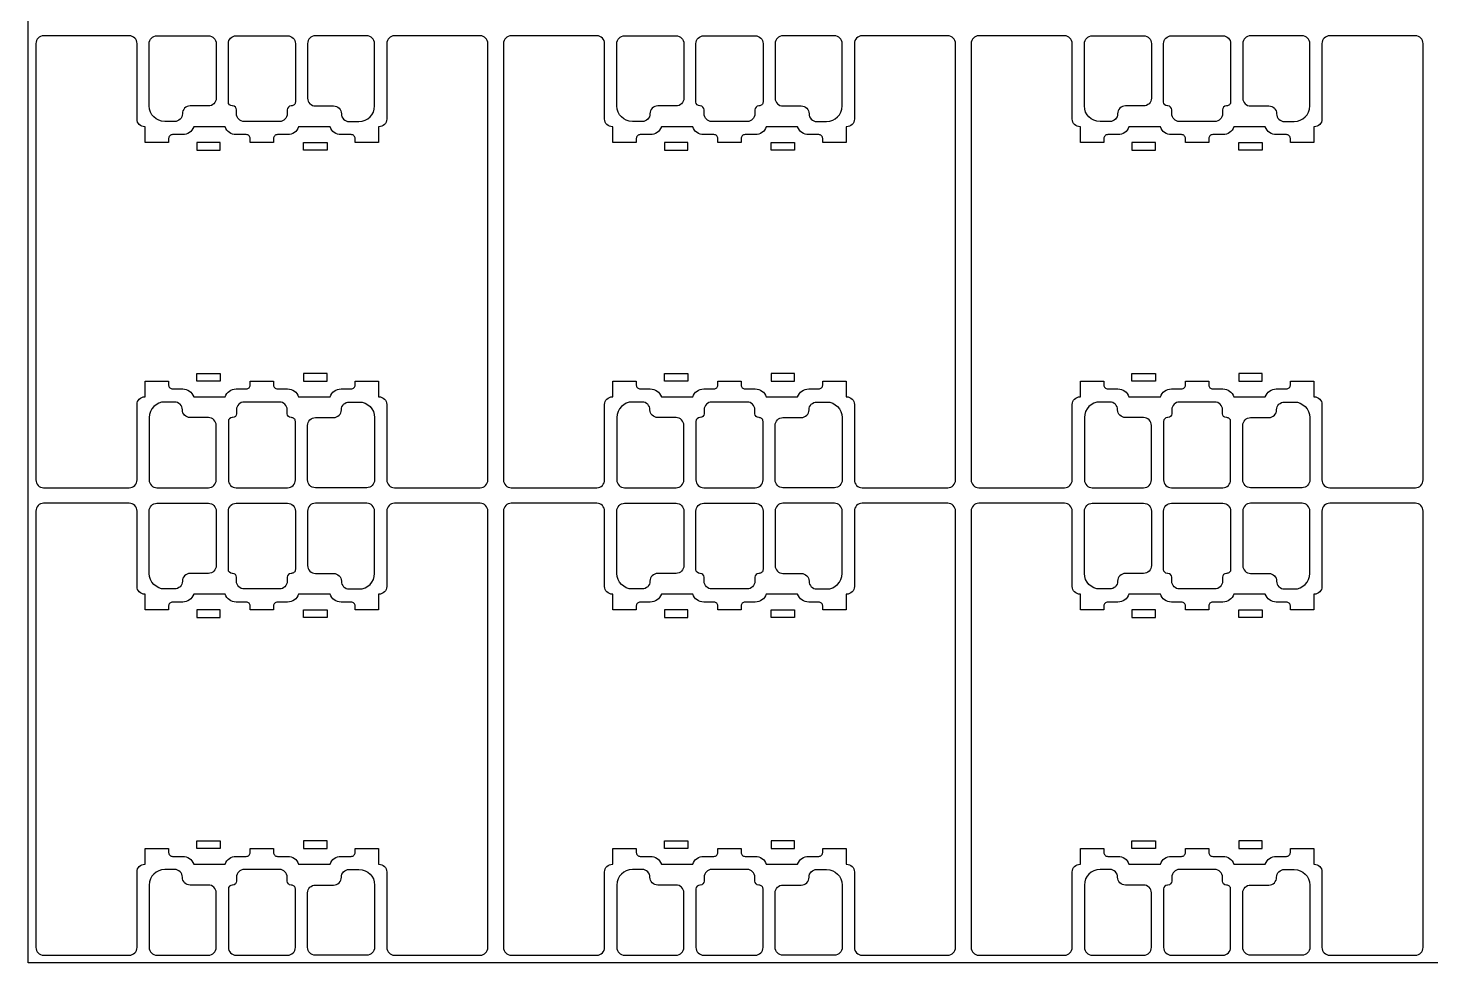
# Model space of a CAD drawing. Header units: millimetres. Extents: x -75 to 82, y -75 to 75.
# Drawn here: x -75 to 15, y -75 to -15 of the extents above; entities that cross this region are included whole.
import ezdxf

# ---------------------------------------------------------------- set-up
doc = ezdxf.new("R2010")
doc.units = ezdxf.units.MM
doc.layers.add('tc_etch_chemical', color=1, linetype='Continuous')

msp = doc.modelspace()

# ---------------------------------------------------------------- linework, layer by layer
msp.add_lwpolyline([(-75, -74.99999999999818), (-75, 74.99999999999724), (75, 74.99999999999724), (75, -74.99999999999818)], close=True)
at = {"layer": 'tc_etch_chemical'}
for points in [[(-74.50000000000001, -43.99999999999908, 0.4142135623730951), (-74.00000000000001, -44.49999999999908), (-68.5100000000013, -44.49999999999909, 0.4142135623730951), (-68.0100000000013, -43.99999999999909), (-68.0100000000013, -39.16114427146906, -0.4142135623730951), (-67.5100000000013, -38.66114427146906), (-67.47999798771504, -38.66114427146906), (-67.47999798771502, -37.66114427146906), (-65.97999798771502, -37.66114427146906), (-65.97999798771502, -37.91114427146906, 0.414213982832939), (-65.72999740510835, -38.16114427146865), (-65.07999798771807, -38.16114427146668, -0.3178372451974987), (-64.37289120652854, -38.66114427146906), (-62.35710678118649, -38.66114427146906, -0.3178372451974987), (-61.64999999999695, -38.16114427146668), (-61.00000058260667, -38.16114427146865, 0.414213982832939), (-60.75, -37.91114427146906), (-60.75, -37.66114427146906), (-59.25, -37.66114427146906), (-59.24999999999999, -37.91114427139989, 0.4142139828329349), (-58.99999951783315, -38.16114427139949), (-58.350004092271, -38.1611438524873, -0.3178375734001599), (-57.6428966853341, -38.66114427146904), (-55.62710741956881, -38.66114427146906, -0.3178372451974987), (-54.92000063837926, -38.16114427146668), (-54.27000122098898, -38.16114427146865, 0.414213982832939), (-54.02000063838231, -37.91114427146906), (-54.02000063838231, -37.66114427146906), (-52.52000063838231, -37.66114427146906), (-52.52000063838231, -38.66114427146906), (-52.4899999999987, -38.66114427146906, -0.4142135623730949), (-51.9899999999987, -39.16114427146906), (-51.9899999999987, -43.99999999999909, 0.4142135623730951), (-51.4899999999987, -44.49999999999909), (-45.99999999999999, -44.49999999999909, 0.4142135623730951), (-45.49999999999999, -43.99999999999909), (-45.49999999999999, -16, 0.4142135623730951), (-45.99999999999999, -15.5), (-51.4899999999987, -15.5, 0.4142135623730951), (-51.9899999999987, -16), (-51.9899999999987, -20.83885572853003, -0.4142135623730949), (-52.4899999999987, -21.33885572853003), (-52.52000063838231, -21.33885572853003), (-52.52000063838231, -22.33885572853003), (-54.02000063838231, -22.33885572853003), (-54.02000063838231, -22.08885572853003, 0.414213982832939), (-54.27000122098898, -21.83885572853044), (-54.92000063837926, -21.8388557285324, -0.3178372451974987), (-55.62710741956881, -21.33885572853003), (-57.6428966853341, -21.33885572853005, -0.3178375734001599), (-58.350004092271, -21.83885614751179), (-58.99999951783315, -21.83885572859959, 0.4142139828329349), (-59.24999999999999, -22.0888557285992), (-59.25, -22.33885572853003), (-60.75, -22.33885572853003), (-60.75, -22.08885572853003, 0.414213982832939), (-61.00000058260667, -21.83885572853044), (-61.64999999999695, -21.8388557285324, -0.3178372451974987), (-62.35710678118649, -21.33885572853003), (-64.37289120652854, -21.33885572853003, -0.3178372451974987), (-65.07999798771807, -21.8388557285324), (-65.72999740510835, -21.83885572853044, 0.414213982832939), (-65.97999798771502, -22.08885572853003), (-65.97999798771502, -22.33885572853003), (-67.47999798771502, -22.33885572853003), (-67.47999798771504, -21.33885572853003), (-67.5100000000013, -21.33885572853003, -0.4142135623730951), (-68.0100000000013, -20.83885572853003), (-68.0100000000013, -16, 0.4142135623730951), (-68.5100000000013, -15.5), (-74.00000000000001, -15.50000000000001, 0.4142135623730951), (-74.50000000000001, -16.00000000000001)], [(-67.2299984838377, -16.00000000000001, -0.4142135623730988), (-66.7299984838377, -15.50000000000001), (-63.43000151616109, -15.50000000000001, -0.4142132755835279), (-62.93000151616133, -15.99999951041954), (-62.92999808909808, -19.49999951041954, -0.4142138491627201), (-63.42999808909784, -20.00000000000001), (-64.6009021954575, -20.00000000000001, 0.414213562373095), (-65.1009021954575, -20.50000000000001, -0.414213562373095), (-65.6009021954575, -21.00000000000001), (-66.22999848383766, -21.00000000000001, -0.4142135623730914), (-67.22999848383766, -20.00000000000002)], [(-61.87909579225754, -20.00000000000001), (-61.89999848383732, -20.00000000000001, -0.4142135623730916), (-62.14999848383732, -19.75000000000001), (-62.14999848383736, -16.00000000000002, -0.4142135623730988), (-61.64999848383736, -15.50000000000001), (-58.35000151616075, -15.50000000000001, -0.4142132755835279), (-57.85000151616098, -15.99999951041955), (-57.84999784430726, -19.74999975520977, -0.4142138491627204), (-58.09999784430714, -20.00000000000001), (-58.12090783022484, -20.00000000000001, 0.4142135623730942), (-58.37090783022484, -20.25000000000001), (-58.37090783022484, -20.50000000000001, -0.414213562373095), (-58.87090783022484, -21.00000000000001), (-61.12909579225754, -21.00000000000001, -0.414213562373095), (-61.62909579225754, -20.50000000000001), (-61.62909579225754, -20.25000000000001, 0.414213562373095)], [(-52.77000151616229, -16.00000000000002, 0.4142135623730988), (-53.27000151616229, -15.50000000000001), (-56.56999848383891, -15.50000000000001, 0.4142132755835279), (-57.06999848383867, -15.99999951041955), (-57.07000191090192, -19.49999951041955, 0.4142138491627201), (-56.57000191090216, -20.00000000000001), (-55.39909780454251, -20.00000000000001, -0.414213562373095), (-54.89909780454251, -20.50000000000001, 0.414213562373095), (-54.39909780454251, -21.00000000000001), (-53.77000151616234, -21.00000000000001, 0.4142135623730914), (-52.77000151616234, -20.00000000000002)], [(-44.50000000000001, -43.99999999999909, 0.4142135623730951), (-44.00000000000001, -44.49999999999909), (-38.5100000000013, -44.49999999999909, 0.4142135623730951), (-38.0100000000013, -43.99999999999909), (-38.0100000000013, -39.16114427146906, -0.4142135623730951), (-37.5100000000013, -38.66114427146906), (-37.47999798771504, -38.66114427146906), (-37.47999798771503, -37.66114427146906), (-35.97999798771503, -37.66114427146906), (-35.97999798771503, -37.91114427146906, 0.414213982832939), (-35.72999740510835, -38.16114427146865), (-35.07999798771807, -38.16114427146669, -0.3178372451974987), (-34.37289120652854, -38.66114427146906), (-32.35710678118649, -38.66114427146906, -0.3178372451974987), (-31.64999999999695, -38.16114427146669), (-31.00000058260667, -38.16114427146865, 0.414213982832939), (-30.75, -37.91114427146906), (-30.75, -37.66114427146906), (-29.25, -37.66114427146906), (-29.24999999999999, -37.91114427139989, 0.4142139828329349), (-28.99999951783315, -38.1611442713995), (-28.350004092271, -38.16114385248731, -0.3178375734001599), (-27.6428966853341, -38.66114427146905), (-25.62710741956881, -38.66114427146906, -0.3178372451974987), (-24.92000063837926, -38.16114427146669), (-24.27000122098898, -38.16114427146865, 0.414213982832939), (-24.02000063838231, -37.91114427146906), (-24.02000063838231, -37.66114427146906), (-22.52000063838231, -37.66114427146906), (-22.52000063838231, -38.66114427146906), (-22.4899999999987, -38.66114427146906, -0.4142135623730949), (-21.9899999999987, -39.16114427146906), (-21.9899999999987, -43.99999999999909, 0.4142135623730951), (-21.4899999999987, -44.49999999999909), (-15.99999999999999, -44.49999999999909, 0.4142135623730951), (-15.49999999999999, -43.99999999999909), (-15.49999999999999, -16.00000000000001, 0.4142135623730951), (-15.99999999999999, -15.50000000000001), (-21.4899999999987, -15.50000000000001, 0.4142135623730951), (-21.9899999999987, -16.00000000000001), (-21.9899999999987, -20.83885572853003, -0.4142135623730949), (-22.4899999999987, -21.33885572853003), (-22.52000063838231, -21.33885572853003), (-22.52000063838231, -22.33885572853003), (-24.02000063838231, -22.33885572853003), (-24.02000063838231, -22.08885572853003, 0.414213982832939), (-24.27000122098898, -21.83885572853044), (-24.92000063837926, -21.8388557285324, -0.3178372451974987), (-25.62710741956881, -21.33885572853003), (-27.6428966853341, -21.33885572853005, -0.3178375734001599), (-28.350004092271, -21.83885614751179), (-28.99999951783315, -21.83885572859959, 0.4142139828329349), (-29.24999999999999, -22.0888557285992), (-29.25, -22.33885572853003), (-30.75, -22.33885572853003), (-30.75, -22.08885572853003, 0.414213982832939), (-31.00000058260667, -21.83885572853044), (-31.64999999999695, -21.8388557285324, -0.3178372451974987), (-32.35710678118649, -21.33885572853003), (-34.37289120652854, -21.33885572853003, -0.3178372451974987), (-35.07999798771807, -21.8388557285324), (-35.72999740510835, -21.83885572853044, 0.414213982832939), (-35.97999798771503, -22.08885572853003), (-35.97999798771503, -22.33885572853003), (-37.47999798771503, -22.33885572853003), (-37.47999798771504, -21.33885572853003), (-37.5100000000013, -21.33885572853003, -0.4142135623730951), (-38.0100000000013, -20.83885572853003), (-38.0100000000013, -16.00000000000001, 0.4142135623730951), (-38.5100000000013, -15.50000000000001), (-44.00000000000001, -15.50000000000001, 0.4142135623730951), (-44.50000000000001, -16.00000000000001)], [(-37.22999848383771, -16.00000000000001, -0.4142135623730988), (-36.72999848383771, -15.50000000000001), (-33.43000151616109, -15.50000000000001, -0.4142132755835279), (-32.93000151616133, -15.99999951041955), (-32.92999808909808, -19.49999951041954, -0.4142138491627201), (-33.42999808909784, -20.00000000000001), (-34.60090219545749, -20.00000000000001, 0.414213562373095), (-35.10090219545749, -20.50000000000001, -0.414213562373095), (-35.60090219545749, -21.00000000000001), (-36.22999848383766, -21.00000000000001, -0.4142135623730914), (-37.22999848383766, -20.00000000000002)], [(-31.87909579225754, -20.00000000000001), (-31.89999848383732, -20.00000000000001, -0.4142135623730916), (-32.14999848383732, -19.75000000000001), (-32.14999848383736, -16.00000000000002, -0.4142135623730988), (-31.64999848383736, -15.50000000000001), (-28.35000151616075, -15.50000000000001, -0.4142132755835279), (-27.85000151616098, -15.99999951041955), (-27.84999784430726, -19.74999975520977, -0.4142138491627204), (-28.09999784430714, -20.00000000000001), (-28.12090783022484, -20.00000000000001, 0.4142135623730942), (-28.37090783022484, -20.25000000000001), (-28.37090783022484, -20.50000000000001, -0.414213562373095), (-28.87090783022484, -21.00000000000001), (-31.12909579225754, -21.00000000000001, -0.414213562373095), (-31.62909579225754, -20.50000000000001), (-31.62909579225754, -20.25000000000001, 0.414213562373095)], [(-22.77000151616229, -16.00000000000002, 0.4142135623730988), (-23.27000151616229, -15.50000000000001), (-26.56999848383891, -15.50000000000001, 0.4142132755835279), (-27.06999848383867, -15.99999951041955), (-27.07000191090192, -19.49999951041955, 0.4142138491627201), (-26.57000191090216, -20.00000000000001), (-25.39909780454251, -20.00000000000001, -0.414213562373095), (-24.89909780454251, -20.50000000000001, 0.414213562373095), (-24.39909780454251, -21.00000000000001), (-23.77000151616234, -21.00000000000001, 0.4142135623730914), (-22.77000151616234, -20.00000000000002)], [(-14.50000000000001, -43.99999999999908, 0.4142135623730951), (-14.00000000000001, -44.49999999999908), (-8.510000000001298, -44.49999999999909, 0.4142135623730951), (-8.010000000001298, -43.99999999999909), (-8.010000000001298, -39.16114427146906, -0.4142135623730951), (-7.510000000001298, -38.66114427146906), (-7.479997987715038, -38.66114427146906), (-7.479997987715024, -37.66114427146906), (-5.979997987715024, -37.66114427146906), (-5.979997987715024, -37.91114427146906, 0.414213982832939), (-5.72999740510835, -38.16114427146865), (-5.079997987718073, -38.16114427146668, -0.3178372451974987), (-4.372891206528536, -38.66114427146906), (-2.357106781186488, -38.66114427146906, -0.3178372451974987), (-1.64999999999695, -38.16114427146668), (-1.000000582606674, -38.16114427146865, 0.414213982832939), (-0.75, -37.91114427146906), (-0.75, -37.66114427146906), (0.75, -37.66114427146906), (0.7500000000000142, -37.91114427139989, 0.4142139828329349), (1.000000482166854, -38.16114427139949), (1.649995907728993, -38.1611438524873, -0.3178375734001599), (2.357103314665892, -38.66114427146904), (4.372892580431198, -38.66114427146906, -0.3178372451974987), (5.079999361620736, -38.16114427146668), (5.729998779011026, -38.16114427146865, 0.414213982832939), (5.979999361617686, -37.91114427146906), (5.979999361617686, -37.66114427146906), (7.479999361617686, -37.66114427146906), (7.479999361617686, -38.66114427146906), (7.510000000001298, -38.66114427146906, -0.4142135623730949), (8.010000000001298, -39.16114427146906), (8.010000000001298, -43.99999999999909, 0.4142135623730951), (8.510000000001298, -44.49999999999909), (14.00000000000001, -44.49999999999909, 0.4142135623730951), (14.50000000000001, -43.99999999999909), (14.50000000000001, -16, 0.4142135623730951), (14.00000000000001, -15.5), (8.510000000001298, -15.5, 0.4142135623730951), (8.010000000001298, -16), (8.010000000001298, -20.83885572853004, -0.4142135623730949), (7.510000000001298, -21.33885572853004), (7.479999361617686, -21.33885572853004), (7.479999361617686, -22.33885572853004), (5.979999361617686, -22.33885572853004), (5.979999361617686, -22.08885572853004, 0.414213982832939), (5.729998779011026, -21.83885572853044), (5.079999361620736, -21.8388557285324, -0.3178372451974987), (4.372892580431198, -21.33885572853004), (2.357103314665892, -21.33885572853005, -0.3178375734001599), (1.649995907728993, -21.83885614751179), (1.000000482166854, -21.83885572859959, 0.4142139828329349), (0.7500000000000142, -22.0888557285992), (0.75, -22.33885572853004), (-0.75, -22.33885572853004), (-0.75, -22.08885572853004, 0.414213982832939), (-1.000000582606674, -21.83885572853044), (-1.64999999999695, -21.8388557285324, -0.3178372451974987), (-2.357106781186488, -21.33885572853004), (-4.372891206528536, -21.33885572853004, -0.3178372451974987), (-5.079997987718073, -21.8388557285324), (-5.72999740510835, -21.83885572853044, 0.414213982832939), (-5.979997987715024, -22.08885572853004), (-5.979997987715024, -22.33885572853004), (-7.479997987715024, -22.33885572853004), (-7.479997987715038, -21.33885572853004), (-7.510000000001298, -21.33885572853004, -0.4142135623730951), (-8.010000000001298, -20.83885572853004), (-8.010000000001298, -16, 0.4142135623730951), (-8.510000000001298, -15.5), (-14.00000000000001, -15.50000000000001, 0.4142135623730951), (-14.50000000000001, -16.00000000000001)], [(-7.229998483837704, -16.00000000000001, -0.4142135623730988), (-6.729998483837704, -15.50000000000001), (-3.430001516161084, -15.50000000000001, -0.4142132755835279), (-2.930001516161326, -15.99999951041954), (-2.929998089098078, -19.49999951041954, -0.4142138491627201), (-3.429998089097836, -20.00000000000001), (-4.600902195457493, -20.00000000000001, 0.414213562373095), (-5.100902195457493, -20.50000000000001, -0.414213562373095), (-5.600902195457493, -21.00000000000001), (-6.229998483837662, -21.00000000000001, -0.4142135623730914), (-7.229998483837662, -20.00000000000002)], [(-1.879095792257544, -20.00000000000001), (-1.899998483837322, -20.00000000000001, -0.4142135623730916), (-2.149998483837322, -19.75000000000001), (-2.149998483837365, -16.00000000000002, -0.4142135623730988), (-1.649998483837365, -15.50000000000001), (1.649998483839255, -15.50000000000001, -0.4142132755835279), (2.149998483839028, -15.99999951041955), (2.150002155692732, -19.74999975520977, -0.4142138491627204), (1.90000215569286, -20.00000000000001), (1.879092169775163, -20.00000000000001, 0.4142135623730942), (1.629092169775163, -20.25000000000001), (1.629092169775163, -20.50000000000001, -0.414213562373095), (1.129092169775163, -21.00000000000001), (-1.129095792257544, -21.00000000000001, -0.414213562373095), (-1.629095792257544, -20.50000000000001), (-1.629095792257544, -20.25000000000001, 0.414213562373095)], [(7.229998483837704, -16.00000000000002, 0.4142135623730988), (6.729998483837704, -15.50000000000001), (3.430001516161099, -15.50000000000001, 0.4142132755835279), (2.930001516161326, -15.99999951041955), (2.929998089098078, -19.49999951041955, 0.4142138491627201), (3.429998089097836, -20.00000000000001), (4.600902195457493, -20.00000000000001, -0.414213562373095), (5.100902195457493, -20.50000000000001, 0.414213562373095), (5.600902195457493, -21.00000000000001), (6.229998483837662, -21.00000000000001, 0.4142135623730914), (7.229998483837662, -20.00000000000002)], [(-67.2299984838377, -43.99999999999908, 0.4142135623730988), (-66.7299984838377, -44.49999999999908), (-63.43000151616109, -44.49999999999908, 0.4142132755835279), (-62.93000151616133, -44.00000048957955), (-62.92999808909808, -40.50000048957955, 0.4142138491627201), (-63.42999808909784, -39.99999999999908), (-64.6009021954575, -39.99999999999908, -0.414213562373095), (-65.1009021954575, -39.49999999999908, 0.414213562373095), (-65.6009021954575, -38.99999999999908), (-66.22999848383766, -38.99999999999908, 0.4142135623730914), (-67.22999848383766, -39.99999999999908)], [(-61.87909579225754, -39.99999999999908), (-61.89999848383732, -39.99999999999908, 0.4142135623730916), (-62.14999848383732, -40.24999999999908), (-62.14999848383736, -43.99999999999906, 0.4142135623730988), (-61.64999848383736, -44.49999999999908), (-58.35000151616075, -44.49999999999908, 0.4142132755835279), (-57.85000151616098, -44.00000048957955), (-57.84999784430726, -40.25000024478932, 0.4142138491627204), (-58.09999784430714, -39.99999999999908), (-58.12090783022484, -39.99999999999908, -0.4142135623730942), (-58.37090783022484, -39.74999999999908), (-58.37090783022484, -39.49999999999908, 0.414213562373095), (-58.87090783022484, -38.99999999999908), (-61.12909579225754, -38.99999999999908, 0.414213562373095), (-61.62909579225754, -39.49999999999908), (-61.62909579225754, -39.74999999999908, -0.414213562373095)], [(-52.77000151616229, -43.99999999999906, -0.4142135623730988), (-53.27000151616229, -44.49999999999908), (-56.56999848383891, -44.49999999999908, -0.4142132755835279), (-57.06999848383867, -44.00000048957955), (-57.07000191090192, -40.50000048957954, -0.4142138491627201), (-56.57000191090216, -39.99999999999908), (-55.39909780454251, -39.99999999999908, 0.414213562373095), (-54.89909780454251, -39.49999999999908, -0.414213562373095), (-54.39909780454251, -38.99999999999908), (-53.77000151616234, -38.99999999999908, -0.4142135623730914), (-52.77000151616234, -39.99999999999907)], [(-37.22999848383771, -43.99999999999909, 0.4142135623730988), (-36.72999848383771, -44.49999999999909), (-33.43000151616109, -44.49999999999909, 0.4142132755835279), (-32.93000151616133, -44.00000048957955), (-32.92999808909808, -40.50000048957955, 0.4142138491627201), (-33.42999808909784, -39.99999999999908), (-34.60090219545749, -39.99999999999908, -0.414213562373095), (-35.10090219545749, -39.49999999999908, 0.414213562373095), (-35.60090219545749, -38.99999999999908), (-36.22999848383766, -38.99999999999908, 0.4142135623730914), (-37.22999848383766, -39.99999999999907)], [(-31.87909579225754, -39.99999999999908), (-31.89999848383732, -39.99999999999908, 0.4142135623730916), (-32.14999848383732, -40.24999999999908), (-32.14999848383736, -43.99999999999906, 0.4142135623730988), (-31.64999848383736, -44.49999999999909), (-28.35000151616075, -44.49999999999909, 0.4142132755835279), (-27.85000151616098, -44.00000048957955), (-27.84999784430726, -40.25000024478932, 0.4142138491627204), (-28.09999784430714, -39.99999999999908), (-28.12090783022484, -39.99999999999908, -0.4142135623730942), (-28.37090783022484, -39.74999999999908), (-28.37090783022484, -39.49999999999908, 0.414213562373095), (-28.87090783022484, -38.99999999999908), (-31.12909579225754, -38.99999999999908, 0.414213562373095), (-31.62909579225754, -39.49999999999908), (-31.62909579225754, -39.74999999999908, -0.414213562373095)], [(-22.77000151616229, -43.99999999999906, -0.4142135623730988), (-23.27000151616229, -44.49999999999909), (-26.56999848383891, -44.49999999999909, -0.4142132755835279), (-27.06999848383867, -44.00000048957955), (-27.07000191090192, -40.50000048957954, -0.4142138491627201), (-26.57000191090216, -39.99999999999908), (-25.39909780454251, -39.99999999999908, 0.414213562373095), (-24.89909780454251, -39.49999999999908, -0.414213562373095), (-24.39909780454251, -38.99999999999908), (-23.77000151616234, -38.99999999999908, -0.4142135623730914), (-22.77000151616234, -39.99999999999907)], [(-7.229998483837704, -43.99999999999908, 0.4142135623730988), (-6.729998483837704, -44.49999999999908), (-3.430001516161084, -44.49999999999908, 0.4142132755835279), (-2.930001516161326, -44.00000048957955), (-2.929998089098078, -40.50000048957955, 0.4142138491627201), (-3.429998089097836, -39.99999999999908), (-4.600902195457493, -39.99999999999908, -0.414213562373095), (-5.100902195457493, -39.49999999999908, 0.414213562373095), (-5.600902195457493, -38.99999999999908), (-6.229998483837662, -38.99999999999908, 0.4142135623730914), (-7.229998483837662, -39.99999999999908)], [(-1.879095792257544, -39.99999999999908), (-1.899998483837322, -39.99999999999908, 0.4142135623730916), (-2.149998483837322, -40.24999999999908), (-2.149998483837365, -43.99999999999908, 0.4142135623730988), (-1.649998483837365, -44.49999999999908), (1.649998483839255, -44.49999999999908, 0.4142132755835279), (2.149998483839028, -44.00000048957955), (2.150002155692732, -40.25000024478932, 0.4142138491627204), (1.90000215569286, -39.99999999999908), (1.879092169775163, -39.99999999999908, -0.4142135623730942), (1.629092169775163, -39.74999999999908), (1.629092169775163, -39.49999999999908, 0.414213562373095), (1.129092169775163, -38.99999999999908), (-1.129095792257544, -38.99999999999908, 0.414213562373095), (-1.629095792257544, -39.49999999999908), (-1.629095792257544, -39.74999999999908, -0.414213562373095)], [(7.229998483837704, -43.99999999999908, -0.4142135623730988), (6.729998483837704, -44.49999999999908), (3.430001516161099, -44.49999999999908, -0.4142132755835279), (2.930001516161326, -44.00000048957955), (2.929998089098078, -40.50000048957954, -0.4142138491627201), (3.429998089097836, -39.99999999999908), (4.600902195457493, -39.99999999999908, 0.414213562373095), (5.100902195457493, -39.49999999999908, -0.414213562373095), (5.600902195457493, -38.99999999999908), (6.229998483837662, -38.99999999999908, -0.4142135623730914), (7.229998483837662, -39.99999999999907)], [(-74.50000000000001, -73.99999999999817, 0.4142135623730951), (-74.00000000000001, -74.49999999999817), (-68.5100000000013, -74.49999999999818, 0.4142135623730951), (-68.0100000000013, -73.99999999999818), (-68.0100000000013, -69.16114427146815, -0.4142135623730951), (-67.5100000000013, -68.66114427146815), (-67.47999798771504, -68.66114427146815), (-67.47999798771502, -67.66114427146815), (-65.97999798771502, -67.66114427146815), (-65.97999798771502, -67.91114427146815, 0.414213982832939), (-65.72999740510835, -68.16114427146775), (-65.07999798771807, -68.16114427146577, -0.3178372451974987), (-64.37289120652854, -68.66114427146815), (-62.35710678118649, -68.66114427146815, -0.3178372451974987), (-61.64999999999695, -68.16114427146577), (-61.00000058260667, -68.16114427146775, 0.414213982832939), (-60.75, -67.91114427146815), (-60.75, -67.66114427146815), (-59.25, -67.66114427146815), (-59.24999999999999, -67.91114427139898, 0.4142139828329349), (-58.99999951783315, -68.16114427139858), (-58.350004092271, -68.16114385248639, -0.3178375734001599), (-57.6428966853341, -68.66114427146813), (-55.62710741956881, -68.66114427146815, -0.3178372451974987), (-54.92000063837926, -68.16114427146577), (-54.27000122098898, -68.16114427146775, 0.414213982832939), (-54.02000063838231, -67.91114427146815), (-54.02000063838231, -67.66114427146815), (-52.52000063838231, -67.66114427146815), (-52.52000063838231, -68.66114427146815), (-52.4899999999987, -68.66114427146815, -0.4142135623730949), (-51.9899999999987, -69.16114427146815), (-51.9899999999987, -73.99999999999818, 0.4142135623730951), (-51.4899999999987, -74.49999999999818), (-45.99999999999999, -74.49999999999818, 0.4142135623730951), (-45.49999999999999, -73.99999999999818), (-45.49999999999999, -45.99999999999909, 0.4142135623730951), (-45.99999999999999, -45.49999999999909), (-51.4899999999987, -45.49999999999909, 0.4142135623730951), (-51.9899999999987, -45.99999999999909), (-51.9899999999987, -50.83885572852912, -0.4142135623730949), (-52.4899999999987, -51.33885572852912), (-52.52000063838231, -51.33885572852912), (-52.52000063838231, -52.33885572852912), (-54.02000063838231, -52.33885572852912), (-54.02000063838231, -52.08885572852912, 0.414213982832939), (-54.27000122098898, -51.83885572852953), (-54.92000063837926, -51.83885572853149, -0.3178372451974987), (-55.62710741956881, -51.33885572852912), (-57.6428966853341, -51.33885572852914, -0.3178375734001599), (-58.350004092271, -51.83885614751088), (-58.99999951783315, -51.83885572859868, 0.4142139828329349), (-59.24999999999999, -52.08885572859829), (-59.25, -52.33885572852912), (-60.75, -52.33885572852912), (-60.75, -52.08885572852912, 0.414213982832939), (-61.00000058260667, -51.83885572852953), (-61.64999999999695, -51.83885572853149, -0.3178372451974987), (-62.35710678118649, -51.33885572852912), (-64.37289120652854, -51.33885572852912, -0.3178372451974987), (-65.07999798771807, -51.83885572853149), (-65.72999740510835, -51.83885572852953, 0.414213982832939), (-65.97999798771502, -52.08885572852912), (-65.97999798771502, -52.33885572852912), (-67.47999798771502, -52.33885572852912), (-67.47999798771504, -51.33885572852912), (-67.5100000000013, -51.33885572852912, -0.4142135623730951), (-68.0100000000013, -50.83885572852912), (-68.0100000000013, -45.99999999999909, 0.4142135623730951), (-68.5100000000013, -45.49999999999909), (-74.00000000000001, -45.4999999999991, 0.4142135623730951), (-74.50000000000001, -45.9999999999991)], [(-67.2299984838377, -45.9999999999991, -0.4142135623730988), (-66.7299984838377, -45.4999999999991), (-63.43000151616109, -45.4999999999991, -0.4142132755835279), (-62.93000151616133, -45.99999951041863), (-62.92999808909808, -49.49999951041863, -0.4142138491627201), (-63.42999808909784, -49.9999999999991), (-64.6009021954575, -49.9999999999991, 0.414213562373095), (-65.1009021954575, -50.4999999999991, -0.414213562373095), (-65.6009021954575, -50.9999999999991), (-66.22999848383766, -50.9999999999991, -0.4142135623730914), (-67.22999848383766, -49.99999999999911)], [(-61.87909579225754, -49.9999999999991), (-61.89999848383732, -49.9999999999991, -0.4142135623730916), (-62.14999848383732, -49.7499999999991), (-62.14999848383736, -45.99999999999911, -0.4142135623730988), (-61.64999848383736, -45.4999999999991), (-58.35000151616075, -45.4999999999991, -0.4142132755835279), (-57.85000151616098, -45.99999951041864), (-57.84999784430726, -49.74999975520886, -0.4142138491627204), (-58.09999784430714, -49.9999999999991), (-58.12090783022484, -49.9999999999991, 0.4142135623730942), (-58.37090783022484, -50.2499999999991), (-58.37090783022484, -50.4999999999991, -0.414213562373095), (-58.87090783022484, -50.9999999999991), (-61.12909579225754, -50.9999999999991, -0.414213562373095), (-61.62909579225754, -50.4999999999991), (-61.62909579225754, -50.2499999999991, 0.414213562373095)], [(-52.77000151616229, -45.99999999999911, 0.4142135623730988), (-53.27000151616229, -45.4999999999991), (-56.56999848383891, -45.4999999999991, 0.4142132755835279), (-57.06999848383867, -45.99999951041864), (-57.07000191090192, -49.49999951041864, 0.4142138491627201), (-56.57000191090216, -49.9999999999991), (-55.39909780454251, -49.9999999999991, -0.414213562373095), (-54.89909780454251, -50.4999999999991, 0.414213562373095), (-54.39909780454251, -50.9999999999991), (-53.77000151616234, -50.9999999999991, 0.4142135623730914), (-52.77000151616234, -49.99999999999911)], [(-44.50000000000001, -73.99999999999818, 0.4142135623730951), (-44.00000000000001, -74.49999999999818), (-38.5100000000013, -74.49999999999818, 0.4142135623730951), (-38.0100000000013, -73.99999999999818), (-38.0100000000013, -69.16114427146815, -0.4142135623730951), (-37.5100000000013, -68.66114427146815), (-37.47999798771504, -68.66114427146815), (-37.47999798771503, -67.66114427146815), (-35.97999798771503, -67.66114427146815), (-35.97999798771503, -67.91114427146815, 0.414213982832939), (-35.72999740510835, -68.16114427146775), (-35.07999798771807, -68.16114427146579, -0.3178372451974987), (-34.37289120652854, -68.66114427146815), (-32.35710678118649, -68.66114427146815, -0.3178372451974987), (-31.64999999999695, -68.16114427146579), (-31.00000058260667, -68.16114427146775, 0.414213982832939), (-30.75, -67.91114427146815), (-30.75, -67.66114427146815), (-29.25, -67.66114427146815), (-29.24999999999999, -67.91114427139898, 0.4142139828329349), (-28.99999951783315, -68.1611442713986), (-28.350004092271, -68.16114385248639, -0.3178375734001599), (-27.6428966853341, -68.66114427146815), (-25.62710741956881, -68.66114427146815, -0.3178372451974987), (-24.92000063837926, -68.16114427146579), (-24.27000122098898, -68.16114427146775, 0.414213982832939), (-24.02000063838231, -67.91114427146815), (-24.02000063838231, -67.66114427146815), (-22.52000063838231, -67.66114427146815), (-22.52000063838231, -68.66114427146815), (-22.4899999999987, -68.66114427146815, -0.4142135623730949), (-21.9899999999987, -69.16114427146815), (-21.9899999999987, -73.99999999999818, 0.4142135623730951), (-21.4899999999987, -74.49999999999818), (-15.99999999999999, -74.49999999999818, 0.4142135623730951), (-15.49999999999999, -73.99999999999818), (-15.49999999999999, -45.9999999999991, 0.4142135623730951), (-15.99999999999999, -45.4999999999991), (-21.4899999999987, -45.4999999999991, 0.4142135623730951), (-21.9899999999987, -45.9999999999991), (-21.9899999999987, -50.83885572852912, -0.4142135623730949), (-22.4899999999987, -51.33885572852912), (-22.52000063838231, -51.33885572852912), (-22.52000063838231, -52.33885572852912), (-24.02000063838231, -52.33885572852912), (-24.02000063838231, -52.08885572852912, 0.414213982832939), (-24.27000122098898, -51.83885572852953), (-24.92000063837926, -51.83885572853149, -0.3178372451974987), (-25.62710741956881, -51.33885572852912), (-27.6428966853341, -51.33885572852914, -0.3178375734001599), (-28.350004092271, -51.83885614751088), (-28.99999951783315, -51.83885572859868, 0.4142139828329349), (-29.24999999999999, -52.08885572859829), (-29.25, -52.33885572852912), (-30.75, -52.33885572852912), (-30.75, -52.08885572852912, 0.414213982832939), (-31.00000058260667, -51.83885572852953), (-31.64999999999695, -51.83885572853149, -0.3178372451974987), (-32.35710678118649, -51.33885572852912), (-34.37289120652854, -51.33885572852912, -0.3178372451974987), (-35.07999798771807, -51.83885572853149), (-35.72999740510835, -51.83885572852953, 0.414213982832939), (-35.97999798771503, -52.08885572852912), (-35.97999798771503, -52.33885572852912), (-37.47999798771503, -52.33885572852912), (-37.47999798771504, -51.33885572852912), (-37.5100000000013, -51.33885572852912, -0.4142135623730951), (-38.0100000000013, -50.83885572852912), (-38.0100000000013, -45.9999999999991, 0.4142135623730951), (-38.5100000000013, -45.4999999999991), (-44.00000000000001, -45.4999999999991, 0.4142135623730951), (-44.50000000000001, -45.9999999999991)], [(-37.22999848383771, -45.9999999999991, -0.4142135623730988), (-36.72999848383771, -45.4999999999991), (-33.43000151616109, -45.4999999999991, -0.4142132755835279), (-32.93000151616133, -45.99999951041864), (-32.92999808909808, -49.49999951041863, -0.4142138491627201), (-33.42999808909784, -49.9999999999991), (-34.60090219545749, -49.9999999999991, 0.414213562373095), (-35.10090219545749, -50.4999999999991, -0.414213562373095), (-35.60090219545749, -50.9999999999991), (-36.22999848383766, -50.9999999999991, -0.4142135623730914), (-37.22999848383766, -49.99999999999911)], [(-31.87909579225754, -49.9999999999991), (-31.89999848383732, -49.9999999999991, -0.4142135623730916), (-32.14999848383732, -49.7499999999991), (-32.14999848383736, -45.99999999999911, -0.4142135623730988), (-31.64999848383736, -45.4999999999991), (-28.35000151616075, -45.4999999999991, -0.4142132755835279), (-27.85000151616098, -45.99999951041864), (-27.84999784430726, -49.74999975520886, -0.4142138491627204), (-28.09999784430714, -49.9999999999991), (-28.12090783022484, -49.9999999999991, 0.4142135623730942), (-28.37090783022484, -50.2499999999991), (-28.37090783022484, -50.4999999999991, -0.414213562373095), (-28.87090783022484, -50.9999999999991), (-31.12909579225754, -50.9999999999991, -0.414213562373095), (-31.62909579225754, -50.4999999999991), (-31.62909579225754, -50.2499999999991, 0.414213562373095)], [(-22.77000151616229, -45.99999999999911, 0.4142135623730988), (-23.27000151616229, -45.4999999999991), (-26.56999848383891, -45.4999999999991, 0.4142132755835279), (-27.06999848383867, -45.99999951041864), (-27.07000191090192, -49.49999951041864, 0.4142138491627201), (-26.57000191090216, -49.9999999999991), (-25.39909780454251, -49.9999999999991, -0.414213562373095), (-24.89909780454251, -50.4999999999991, 0.414213562373095), (-24.39909780454251, -50.9999999999991), (-23.77000151616234, -50.9999999999991, 0.4142135623730914), (-22.77000151616234, -49.99999999999911)], [(-14.50000000000001, -73.99999999999817, 0.4142135623730951), (-14.00000000000001, -74.49999999999817), (-8.510000000001298, -74.49999999999818, 0.4142135623730951), (-8.010000000001298, -73.99999999999818), (-8.010000000001298, -69.16114427146815, -0.4142135623730951), (-7.510000000001298, -68.66114427146815), (-7.479997987715038, -68.66114427146815), (-7.479997987715024, -67.66114427146815), (-5.979997987715024, -67.66114427146815), (-5.979997987715024, -67.91114427146815, 0.414213982832939), (-5.72999740510835, -68.16114427146775), (-5.079997987718073, -68.16114427146577, -0.3178372451974987), (-4.372891206528536, -68.66114427146815), (-2.357106781186488, -68.66114427146815, -0.3178372451974987), (-1.64999999999695, -68.16114427146577), (-1.000000582606674, -68.16114427146775, 0.414213982832939), (-0.75, -67.91114427146815), (-0.75, -67.66114427146815), (0.75, -67.66114427146815), (0.7500000000000142, -67.91114427139898, 0.4142139828329349), (1.000000482166854, -68.16114427139858), (1.649995907728993, -68.16114385248639, -0.3178375734001599), (2.357103314665892, -68.66114427146813), (4.372892580431198, -68.66114427146815, -0.3178372451974987), (5.079999361620736, -68.16114427146577), (5.729998779011026, -68.16114427146775, 0.414213982832939), (5.979999361617686, -67.91114427146815), (5.979999361617686, -67.66114427146815), (7.479999361617686, -67.66114427146815), (7.479999361617686, -68.66114427146815), (7.510000000001298, -68.66114427146815, -0.4142135623730949), (8.010000000001298, -69.16114427146815), (8.010000000001298, -73.99999999999818, 0.4142135623730951), (8.510000000001298, -74.49999999999818), (14.00000000000001, -74.49999999999818, 0.4142135623730951), (14.50000000000001, -73.99999999999818), (14.50000000000001, -45.99999999999909, 0.4142135623730951), (14.00000000000001, -45.49999999999909), (8.510000000001298, -45.49999999999909, 0.4142135623730951), (8.010000000001298, -45.99999999999909), (8.010000000001298, -50.83885572852913, -0.4142135623730949), (7.510000000001298, -51.33885572852913), (7.479999361617686, -51.33885572852913), (7.479999361617686, -52.33885572852913), (5.979999361617686, -52.33885572852913), (5.979999361617686, -52.08885572852913, 0.414213982832939), (5.729998779011026, -51.83885572852953), (5.079999361620736, -51.83885572853149, -0.3178372451974987), (4.372892580431198, -51.33885572852913), (2.357103314665892, -51.33885572852914, -0.3178375734001599), (1.649995907728993, -51.83885614751088), (1.000000482166854, -51.83885572859868, 0.4142139828329349), (0.7500000000000142, -52.08885572859829), (0.75, -52.33885572852913), (-0.75, -52.33885572852913), (-0.75, -52.08885572852913, 0.414213982832939), (-1.000000582606674, -51.83885572852953), (-1.64999999999695, -51.83885572853149, -0.3178372451974987), (-2.357106781186488, -51.33885572852913), (-4.372891206528536, -51.33885572852913, -0.3178372451974987), (-5.079997987718073, -51.83885572853149), (-5.72999740510835, -51.83885572852953, 0.414213982832939), (-5.979997987715024, -52.08885572852913), (-5.979997987715024, -52.33885572852913), (-7.479997987715024, -52.33885572852913), (-7.479997987715038, -51.33885572852913), (-7.510000000001298, -51.33885572852913, -0.4142135623730951), (-8.010000000001298, -50.83885572852913), (-8.010000000001298, -45.99999999999909, 0.4142135623730951), (-8.510000000001298, -45.49999999999909), (-14.00000000000001, -45.4999999999991, 0.4142135623730951), (-14.50000000000001, -45.9999999999991)], [(-7.229998483837704, -45.9999999999991, -0.4142135623730988), (-6.729998483837704, -45.4999999999991), (-3.430001516161084, -45.4999999999991, -0.4142132755835279), (-2.930001516161326, -45.99999951041863), (-2.929998089098078, -49.49999951041863, -0.4142138491627201), (-3.429998089097836, -49.9999999999991), (-4.600902195457493, -49.9999999999991, 0.414213562373095), (-5.100902195457493, -50.4999999999991, -0.414213562373095), (-5.600902195457493, -50.9999999999991), (-6.229998483837662, -50.9999999999991, -0.4142135623730914), (-7.229998483837662, -49.99999999999911)], [(-1.879095792257544, -49.9999999999991), (-1.899998483837322, -49.9999999999991, -0.4142135623730916), (-2.149998483837322, -49.7499999999991), (-2.149998483837365, -45.99999999999911, -0.4142135623730988), (-1.649998483837365, -45.4999999999991), (1.649998483839255, -45.4999999999991, -0.4142132755835279), (2.149998483839028, -45.99999951041864), (2.150002155692732, -49.74999975520886, -0.4142138491627204), (1.90000215569286, -49.9999999999991), (1.879092169775163, -49.9999999999991, 0.4142135623730942), (1.629092169775163, -50.2499999999991), (1.629092169775163, -50.4999999999991, -0.414213562373095), (1.129092169775163, -50.9999999999991), (-1.129095792257544, -50.9999999999991, -0.414213562373095), (-1.629095792257544, -50.4999999999991), (-1.629095792257544, -50.2499999999991, 0.414213562373095)], [(7.229998483837704, -45.99999999999911, 0.4142135623730988), (6.729998483837704, -45.4999999999991), (3.430001516161099, -45.4999999999991, 0.4142132755835279), (2.930001516161326, -45.99999951041864), (2.929998089098078, -49.49999951041864, 0.4142138491627201), (3.429998089097836, -49.9999999999991), (4.600902195457493, -49.9999999999991, -0.414213562373095), (5.100902195457493, -50.4999999999991, 0.414213562373095), (5.600902195457493, -50.9999999999991), (6.229998483837662, -50.9999999999991, 0.4142135623730914), (7.229998483837662, -49.99999999999911)], [(-67.2299984838377, -73.99999999999817, 0.4142135623730988), (-66.7299984838377, -74.49999999999817), (-63.43000151616109, -74.49999999999817, 0.4142132755835279), (-62.93000151616133, -74.00000048957864), (-62.92999808909808, -70.50000048957864, 0.4142138491627201), (-63.42999808909784, -69.99999999999818), (-64.6009021954575, -69.99999999999818, -0.414213562373095), (-65.1009021954575, -69.49999999999818, 0.414213562373095), (-65.6009021954575, -68.99999999999818), (-66.22999848383766, -68.99999999999818, 0.4142135623730914), (-67.22999848383766, -69.99999999999817)], [(-61.87909579225754, -69.99999999999817), (-61.89999848383732, -69.99999999999817, 0.4142135623730916), (-62.14999848383732, -70.24999999999817), (-62.14999848383736, -73.99999999999815, 0.4142135623730988), (-61.64999848383736, -74.49999999999817), (-58.35000151616075, -74.49999999999817, 0.4142132755835279), (-57.85000151616098, -74.00000048957864), (-57.84999784430726, -70.25000024478841, 0.4142138491627204), (-58.09999784430714, -69.99999999999818), (-58.12090783022484, -69.99999999999818, -0.4142135623730942), (-58.37090783022484, -69.74999999999818), (-58.37090783022484, -69.49999999999817, 0.414213562373095), (-58.87090783022484, -68.99999999999817), (-61.12909579225754, -68.99999999999817, 0.414213562373095), (-61.62909579225754, -69.49999999999817), (-61.62909579225754, -69.74999999999817, -0.414213562373095)], [(-52.77000151616229, -73.99999999999815, -0.4142135623730988), (-53.27000151616229, -74.49999999999817), (-56.56999848383891, -74.49999999999817, -0.4142132755835279), (-57.06999848383867, -74.00000048957864), (-57.07000191090192, -70.50000048957864, -0.4142138491627201), (-56.57000191090216, -69.99999999999817), (-55.39909780454251, -69.99999999999817, 0.414213562373095), (-54.89909780454251, -69.49999999999817, -0.414213562373095), (-54.39909780454251, -68.99999999999817), (-53.77000151616234, -68.99999999999817, -0.4142135623730914), (-52.77000151616234, -69.99999999999815)], [(-37.22999848383771, -73.99999999999818, 0.4142135623730988), (-36.72999848383771, -74.49999999999818), (-33.43000151616109, -74.49999999999818, 0.4142132755835279), (-32.93000151616133, -74.00000048957864), (-32.92999808909808, -70.50000048957864, 0.4142138491627201), (-33.42999808909784, -69.99999999999818), (-34.60090219545749, -69.99999999999818, -0.414213562373095), (-35.10090219545749, -69.49999999999818, 0.414213562373095), (-35.60090219545749, -68.99999999999818), (-36.22999848383766, -68.99999999999818, 0.4142135623730914), (-37.22999848383766, -69.99999999999815)], [(-31.87909579225754, -69.99999999999818), (-31.89999848383732, -69.99999999999818, 0.4142135623730916), (-32.14999848383732, -70.24999999999818), (-32.14999848383736, -73.99999999999815, 0.4142135623730988), (-31.64999848383736, -74.49999999999818), (-28.35000151616075, -74.49999999999818, 0.4142132755835279), (-27.85000151616098, -74.00000048957864), (-27.84999784430726, -70.25000024478841, 0.4142138491627204), (-28.09999784430714, -69.99999999999818), (-28.12090783022484, -69.99999999999818, -0.4142135623730942), (-28.37090783022484, -69.74999999999818), (-28.37090783022484, -69.49999999999818, 0.414213562373095), (-28.87090783022484, -68.99999999999818), (-31.12909579225754, -68.99999999999818, 0.414213562373095), (-31.62909579225754, -69.49999999999818), (-31.62909579225754, -69.74999999999818, -0.414213562373095)], [(-22.77000151616229, -73.99999999999815, -0.4142135623730988), (-23.27000151616229, -74.49999999999818), (-26.56999848383891, -74.49999999999818, -0.4142132755835279), (-27.06999848383867, -74.00000048957864), (-27.07000191090192, -70.50000048957864, -0.4142138491627201), (-26.57000191090216, -69.99999999999818), (-25.39909780454251, -69.99999999999818, 0.414213562373095), (-24.89909780454251, -69.49999999999818, -0.414213562373095), (-24.39909780454251, -68.99999999999818), (-23.77000151616234, -68.99999999999818, -0.4142135623730914), (-22.77000151616234, -69.99999999999815)], [(-7.229998483837704, -73.99999999999817, 0.4142135623730988), (-6.729998483837704, -74.49999999999817), (-3.430001516161084, -74.49999999999817, 0.4142132755835279), (-2.930001516161326, -74.00000048957864), (-2.929998089098078, -70.50000048957864, 0.4142138491627201), (-3.429998089097836, -69.99999999999818), (-4.600902195457493, -69.99999999999818, -0.414213562373095), (-5.100902195457493, -69.49999999999818, 0.414213562373095), (-5.600902195457493, -68.99999999999818), (-6.229998483837662, -68.99999999999818, 0.4142135623730914), (-7.229998483837662, -69.99999999999817)], [(-1.879095792257544, -69.99999999999817), (-1.899998483837322, -69.99999999999817, 0.4142135623730916), (-2.149998483837322, -70.24999999999817), (-2.149998483837365, -73.99999999999817, 0.4142135623730988), (-1.649998483837365, -74.49999999999817), (1.649998483839255, -74.49999999999817, 0.4142132755835279), (2.149998483839028, -74.00000048957864), (2.150002155692732, -70.25000024478841, 0.4142138491627204), (1.90000215569286, -69.99999999999818), (1.879092169775163, -69.99999999999818, -0.4142135623730942), (1.629092169775163, -69.74999999999818), (1.629092169775163, -69.49999999999817, 0.414213562373095), (1.129092169775163, -68.99999999999817), (-1.129095792257544, -68.99999999999817, 0.414213562373095), (-1.629095792257544, -69.49999999999817), (-1.629095792257544, -69.74999999999817, -0.414213562373095)], [(7.229998483837704, -73.99999999999817, -0.4142135623730988), (6.729998483837704, -74.49999999999817), (3.430001516161099, -74.49999999999817, -0.4142132755835279), (2.930001516161326, -74.00000048957864), (2.929998089098078, -70.50000048957864, -0.4142138491627201), (3.429998089097836, -69.99999999999817), (4.600902195457493, -69.99999999999817, 0.414213562373095), (5.100902195457493, -69.49999999999817, -0.414213562373095), (5.600902195457493, -68.99999999999817), (6.229998483837662, -68.99999999999817, -0.4142135623730914), (7.229998483837662, -69.99999999999815)]]:
    msp.add_lwpolyline(points, format="xyb", close=True, dxfattribs=at)
for points in [[(-62.67999799478753, -22.33885572853024), (-64.17999799478753, -22.33885572853024), (-64.17999799478753, -22.83885572853024), (-62.67999799478753, -22.83885572853024)], [(-57.32000063130981, -22.33885572853024), (-55.82000063130981, -22.33885572853024), (-55.82000063130981, -22.83885572853024), (-57.32000063130981, -22.83885572853024)], [(-32.67999799478753, -22.33885572853024), (-34.17999799478753, -22.33885572853024), (-34.17999799478753, -22.83885572853024), (-32.67999799478753, -22.83885572853024)], [(-27.32000063130981, -22.33885572853024), (-25.82000063130981, -22.33885572853024), (-25.82000063130981, -22.83885572853024), (-27.32000063130981, -22.83885572853024)], [(-2.679997994787527, -22.33885572853024), (-4.179997994787527, -22.33885572853024), (-4.179997994787527, -22.83885572853024), (-2.679997994787527, -22.83885572853024)], [(2.67999936869019, -22.33885572853024), (4.17999936869019, -22.33885572853024), (4.17999936869019, -22.83885572853024), (2.67999936869019, -22.83885572853024)], [(-62.67999799478753, -37.66114427146885), (-64.17999799478753, -37.66114427146885), (-64.17999799478753, -37.16114427146885), (-62.67999799478753, -37.16114427146885)], [(-57.32000063130981, -37.66114427146885), (-55.82000063130981, -37.66114427146885), (-55.82000063130981, -37.16114427146885), (-57.32000063130981, -37.16114427146885)], [(-32.67999799478753, -37.66114427146885), (-34.17999799478753, -37.66114427146885), (-34.17999799478753, -37.16114427146885), (-32.67999799478753, -37.16114427146885)], [(-27.32000063130981, -37.66114427146885), (-25.82000063130981, -37.66114427146885), (-25.82000063130981, -37.16114427146885), (-27.32000063130981, -37.16114427146885)], [(-2.679997994787527, -37.66114427146885), (-4.179997994787527, -37.66114427146885), (-4.179997994787527, -37.16114427146885), (-2.679997994787527, -37.16114427146885)], [(2.67999936869019, -37.66114427146885), (4.17999936869019, -37.66114427146885), (4.17999936869019, -37.16114427146885), (2.67999936869019, -37.16114427146885)], [(-62.67999799478753, -52.33885572852933), (-64.17999799478753, -52.33885572852933), (-64.17999799478753, -52.83885572852933), (-62.67999799478753, -52.83885572852933)], [(-57.32000063130981, -52.33885572852933), (-55.82000063130981, -52.33885572852933), (-55.82000063130981, -52.83885572852933), (-57.32000063130981, -52.83885572852933)], [(-32.67999799478753, -52.33885572852933), (-34.17999799478753, -52.33885572852933), (-34.17999799478753, -52.83885572852933), (-32.67999799478753, -52.83885572852933)], [(-27.32000063130981, -52.33885572852933), (-25.82000063130981, -52.33885572852933), (-25.82000063130981, -52.83885572852933), (-27.32000063130981, -52.83885572852933)], [(-2.679997994787527, -52.33885572852933), (-4.179997994787527, -52.33885572852933), (-4.179997994787527, -52.83885572852933), (-2.679997994787527, -52.83885572852933)], [(2.67999936869019, -52.33885572852933), (4.17999936869019, -52.33885572852933), (4.17999936869019, -52.83885572852933), (2.67999936869019, -52.83885572852933)], [(-62.67999799478753, -67.66114427146795), (-64.17999799478753, -67.66114427146795), (-64.17999799478753, -67.16114427146795), (-62.67999799478753, -67.16114427146795)], [(-57.32000063130981, -67.66114427146795), (-55.82000063130981, -67.66114427146795), (-55.82000063130981, -67.16114427146795), (-57.32000063130981, -67.16114427146795)], [(-32.67999799478753, -67.66114427146795), (-34.17999799478753, -67.66114427146795), (-34.17999799478753, -67.16114427146795), (-32.67999799478753, -67.16114427146795)], [(-27.32000063130981, -67.66114427146795), (-25.82000063130981, -67.66114427146795), (-25.82000063130981, -67.16114427146795), (-27.32000063130981, -67.16114427146795)], [(-2.679997994787527, -67.66114427146795), (-4.179997994787527, -67.66114427146795), (-4.179997994787527, -67.16114427146795), (-2.679997994787527, -67.16114427146795)], [(2.67999936869019, -67.66114427146795), (4.17999936869019, -67.66114427146795), (4.17999936869019, -67.16114427146795), (2.67999936869019, -67.16114427146795)]]:
    msp.add_lwpolyline(points, close=True, dxfattribs=at)

doc.saveas('drawing.dxf')
